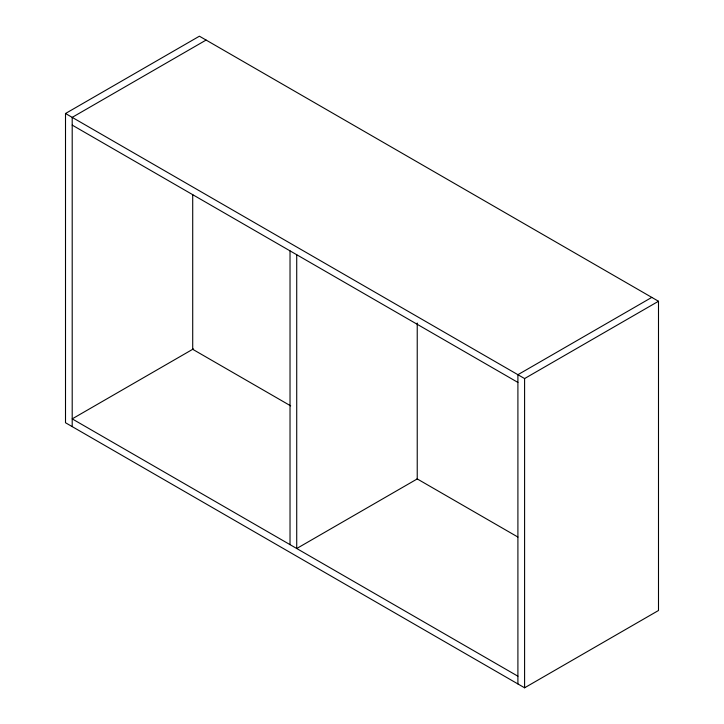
<?xml version="1.0" encoding="UTF-8"?>
<svg xmlns="http://www.w3.org/2000/svg" width="724" height="724" viewBox="0 0 724 724"><rect width="100%" height="100%" fill="white"/><g stroke="black" fill="none" stroke-linecap="round" stroke-linejoin="round"><path stroke-width="1.09" d="M65.504 113.505L199.408 36.2L658.496 301.256L658.496 610.495L524.592 687.8L65.504 422.744L65.504 113.505L524.592 378.562L658.496 301.256M206.096 40.064L72.201 117.369L72.201 426.608M193.389 348.905L72.201 418.879L517.904 676.207M651.799 297.392L517.904 374.697L517.904 683.936M72.201 125.107L517.904 382.426M290.668 405.856L192.711 349.303L192.711 194.503M417.033 478.808L517.922 537.063M524.592 378.562L524.592 687.8M417.232 323.004L417.232 478.926L296.722 548.511L296.722 254.73M290.025 250.866L290.025 544.638"/></g></svg>
